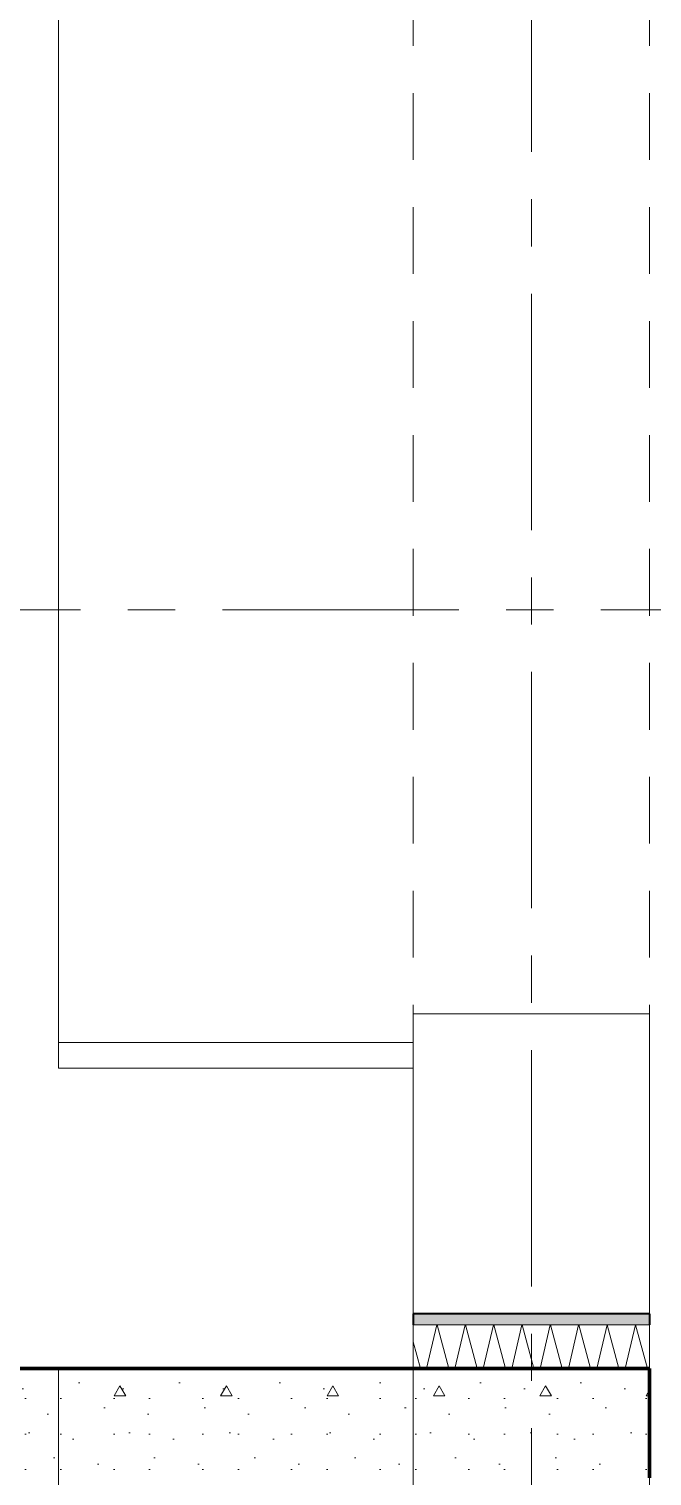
# Model space of a CAD drawing. Header units: inches. Extents: x -19 to 5698, y -728 to 92.
# Drawn here: x 285.758 to 287.075, y 21.849 to 24.91 of the extents above; entities that cross this region are included whole.
import ezdxf

# ---------------------------------------------------------------- set-up
doc = ezdxf.new("R2010")
doc.units = ezdxf.units.IN
doc.header["$MEASUREMENT"] = 0
doc.set_wipeout_variables(frame=1)
for name, pattern in [('Hidden Line', [0.195611, 0.141111, -0.0545]), ('Punto & Raya', [0.65, 0.5, -0.075, 0, -0.075]), ('Wipeout_Contour', [1, 0, -1])]:
    doc.linetypes.add(name, pattern=pattern)
for name, color, linetype in [('02 _ ARQ _ ALB _ Ejes Generales', 251, 'Continuous'), ('02 _ ARQ _ ZON _ Espacio.3D', 7, 'Continuous'), ('08 _ STR _ EXT _ 08 Placas Inclinadas', 7, 'Continuous'), ('08 _ STR _ EXT _ 09 Vigas', 251, 'Continuous'), ('Estructura - 04 MURO', 7, 'Continuous'), ('Marcador - Secciones', 7, 'Continuous')]:
    doc.layers.add(name, color=color, linetype=linetype)

# ---------------------------------------------------------------- blocks, each defined once
blk = doc.blocks.new('*X233', base_point=(2412.1771, 0))
at = {"layer": 'Estructura - 04 MURO', "color": 9, "linetype": 'Continuous', "lineweight": 5}
for p, q in [((2421.2753, 22.0764), (2421.2968, 22.1687)), ((2421.2974, 22.1687), (2421.3221, 22.0764)), ((2421.3353, 22.0764), (2421.3568, 22.1687)), ((2421.3574, 22.1687), (2421.3821, 22.0764)), ((2421.3953, 22.0764), (2421.4168, 22.1687)), ((2421.4174, 22.1687), (2421.4421, 22.0764)), ((2421.4553, 22.0764), (2421.4768, 22.1687)), ((2421.4774, 22.1687), (2421.5021, 22.0764)), ((2421.5153, 22.0764), (2421.5368, 22.1687)), ((2421.5374, 22.1687), (2421.5621, 22.0764)), ((2421.5753, 22.0764), (2421.5968, 22.1687)), ((2421.5974, 22.1687), (2421.6221, 22.0764)), ((2421.6353, 22.0764), (2421.6568, 22.1687)), ((2421.6574, 22.1687), (2421.6821, 22.0764)), ((2421.6953, 22.0764), (2421.7168, 22.1687)), ((2421.7174, 22.1687), (2421.7421, 22.0764)), ((2421.247, 22.1327), (2421.2621, 22.0764))]:
    blk.add_line(p, q, dxfattribs=at)

msp = doc.modelspace()

# ---------------------------------------------------------------- linework, layer by layer
at = {"layer": '02 _ ARQ _ ZON _ Espacio.3D', "color": 254, "linetype": 'Continuous', "lineweight": 0, "flags": 128}
msp.add_lwpolyline([(285.82, 11.584, 1.006545), (290.9535, 6.4505), (297.3949, 6.4505), (297.3958, 7.7), (297.6258, 7.7), (297.6258, 6.4505), (302.4195, 6.4505), (302.4195, 7.7), (302.995, 7.7), (302.995, 17.35), (301.67, 17.35), (301.67, 16.9001), (301.07, 16.9), (301.07, 16.2999), (300.57, 16.2998), (300.5701, 17.35), (297.5201, 17.35), (297.5201, 26.5963), (285.82, 26.5963), (285.82, 22.7663), (287.07, 22.7663), (287.07, 22.4977), (285.82, 22.4977)], format="xyb", close=True, dxfattribs=at)

# ---------------------------------------------------------------- next in the draw order: wipeouts: each hides what was drawn before it
at = {"color": 254, "linetype": 'Wipeout_Contour', "lineweight": 0, "ltscale": 9682.371993}
msp.add_wipeout([(285.67, 33.75), (285.67, 22.7114), (285.82, 22.7114), (285.82, 33.75)], dxfattribs=at).dxf.layer = 'Estructura - 04 MURO'
at = {"color": 254, "linetype": 'Wipeout_Contour', "lineweight": 0, "ltscale": 9686.394179}
msp.add_wipeout([(287.07, 22.4805), (286.57, 22.4805), (286.57, 21.8454), (287.07, 21.8454)], dxfattribs=at).dxf.layer = 'Estructura - 04 MURO'

# ---------------------------------------------------------------- next in the draw order: linework, layer by layer
at = {"layer": 'Estructura - 04 MURO', "color": 7, "linetype": 'Continuous', "lineweight": 13, "flags": 128}
for points in [[(285.82, 22.7114), (285.82, 33.75)], [(287.07, 22.4805), (286.57, 22.4805)], [(286.57, 21.8454), (286.57, 22.4805)], [(287.07, 21.8454), (287.07, 22.4805)]]:
    msp.add_lwpolyline(points, dxfattribs=at)
at = {"layer": 'Marcador - Secciones', "color": 251, "linetype": 'Punto & Raya', "lineweight": 13, "true_color": 0x636466}
msp.add_line((282.1667, 23.6815), (306.4527, 23.6815), dxfattribs=at)

# ---------------------------------------------------------------- next in the draw order: wipeouts: each hides what was drawn before it
at = {"color": 254, "linetype": 'Wipeout_Contour', "lineweight": 0, "ltscale": 9681.203283}
msp.add_wipeout([(287.07, 22.7114), (283.9702, 22.7114), (283.9702, 22.0764), (287.07, 22.0764)], dxfattribs=at).dxf.layer = '08 _ STR _ EXT _ 08 Placas Inclinadas'

# ---------------------------------------------------------------- next in the draw order: hatches: boundary and pattern name
at = {"layer": '08 _ STR _ EXT _ 08 Placas Inclinadas', "linetype": 'Continuous', "lineweight": 9}
h = msp.add_hatch(dxfattribs=at)
h.set_pattern_fill('HORMIGÓN_EN_MASA_0002', color=250, style=0, pattern_type=2)
h.set_pattern_definition([(0, (277.50006, 1e-08), (0, 0.3897114), [0.024375, -0.200625]), (0, (277.61256, 0.19486), (0, 0.3897114), [0.024375, -0.200625]), (60, (277.50006, 1e-08), (-0.3375, 0.194856), [0.024375, -0.200625]), (60, (277.72506, 1e-08), (-0.3375, 0.194856), [0.024375, -0.200625]), (120, (277.52444, 1e-08), (0.3375, 0.194856), [0.024375, -0.200625]), (120, (277.74944, 1e-08), (0.3375, 0.194856), [0.024375, -0.200625]), (0, (277.50006, 0.0375), (0, 0.075), [0, -0.075, 0, -0.1125]), (45, (277.53756, 0.0375), (-0.053033, 0.053033), [0, -0.05625, 0, -0.09375])])
h.paths.add_polyline_path([(283.9702, 21.8454), (287.07, 21.8454), (287.07, 22.0764), (283.9702, 22.0764)])

# ---------------------------------------------------------------- next in the draw order: linework, layer by layer
at = {"layer": '08 _ STR _ EXT _ 08 Placas Inclinadas', "color": 7, "linetype": 'Continuous', "lineweight": 80}
msp.add_line((287.07, 22.0764), (283.9702, 22.0764), dxfattribs=at)
at = {"layer": '08 _ STR _ EXT _ 08 Placas Inclinadas', "color": 7, "linetype": 'Continuous', "lineweight": 13, "flags": 128}
for points in [[(287.07, 22.7114), (285.82, 22.7114)], [(287.07, 22.0764), (287.07, 22.7114)]]:
    msp.add_lwpolyline(points, dxfattribs=at)
at = {"layer": '08 _ STR _ EXT _ 08 Placas Inclinadas', "color": 7, "linetype": 'Continuous', "lineweight": 80, "flags": 128}
msp.add_lwpolyline([(287.07, 21.8454), (287.07, 22.0764)], dxfattribs=at)
at = {"layer": 'Estructura - 04 MURO', "color": 143, "linetype": 'Continuous', "lineweight": 5}
msp.add_line((287.07, 22.1687), (286.57, 22.1687), dxfattribs=at)
at = {"layer": 'Estructura - 04 MURO', "color": 143, "linetype": 'Continuous', "lineweight": 5, "flags": 128}
for points in [[(286.57, 22.1687), (286.57, 22.0764)], [(287.07, 22.1687), (287.07, 22.0764)], [(286.57, 22.0764), (287.07, 22.0764)]]:
    msp.add_lwpolyline(points, dxfattribs=at)

# ---------------------------------------------------------------- next in the draw order: block references
at = {"layer": 'Estructura - 04 MURO', "color": 7, "lineweight": 80}
msp.add_blockref('*X233', (277.5001, 0), dxfattribs=at)

# ---------------------------------------------------------------- next in the draw order: wipeouts: each hides what was drawn before it
at = {"color": 254, "linetype": 'Wipeout_Contour', "lineweight": 0, "ltscale": 9686.406929}
msp.add_wipeout([(287.07, 22.8269), (286.57, 22.8269), (286.57, 22.1918), (287.07, 22.1918)], dxfattribs=at).dxf.layer = 'Estructura - 04 MURO'

# ---------------------------------------------------------------- next in the draw order: hatches: boundary and pattern name
at = {"layer": 'Estructura - 04 MURO', "linetype": 'Continuous', "lineweight": 9}
msp.add_hatch(color=250, dxfattribs=at).paths.add_polyline_path([(287.07, 22.1918), (286.57, 22.1918), (286.57, 22.1687), (287.07, 22.1687)])

# ---------------------------------------------------------------- next in the draw order: linework, layer by layer
at = {"layer": '02 _ ARQ _ ALB _ Ejes Generales', "color": 251, "linetype": 'Punto & Raya', "lineweight": 13, "true_color": 0x636466}
msp.add_line((286.82, 3.05), (286.82, 44.9), dxfattribs=at)
at = {"layer": '08 _ STR _ EXT _ 09 Vigas', "color": 251, "linetype": 'Hidden Line', "lineweight": 13, "true_color": 0x636466}
for p, q in [((286.57, 17.4), (286.57, 29.7)), ((287.07, 17.4), (287.07, 29.7))]:
    msp.add_line(p, q, dxfattribs=at)
at = {"layer": 'Estructura - 04 MURO', "color": 7, "linetype": 'Continuous', "lineweight": 40}
msp.add_line((287.07, 22.1918), (286.57, 22.1918), dxfattribs=at)
at = {"layer": 'Estructura - 04 MURO', "color": 7, "linetype": 'Continuous', "lineweight": 13, "flags": 128}
for points in [[(287.07, 22.8269), (286.57, 22.8269)], [(286.57, 22.8269), (286.57, 22.1918)], [(287.07, 22.8269), (287.07, 22.1918)]]:
    msp.add_lwpolyline(points, dxfattribs=at)
at = {"layer": 'Estructura - 04 MURO', "color": 7, "linetype": 'Continuous', "lineweight": 40, "flags": 128}
for points in [[(286.57, 22.1918), (286.57, 22.1687)], [(287.07, 22.1918), (287.07, 22.1687)]]:
    msp.add_lwpolyline(points, dxfattribs=at)

doc.saveas('drawing.dxf')
